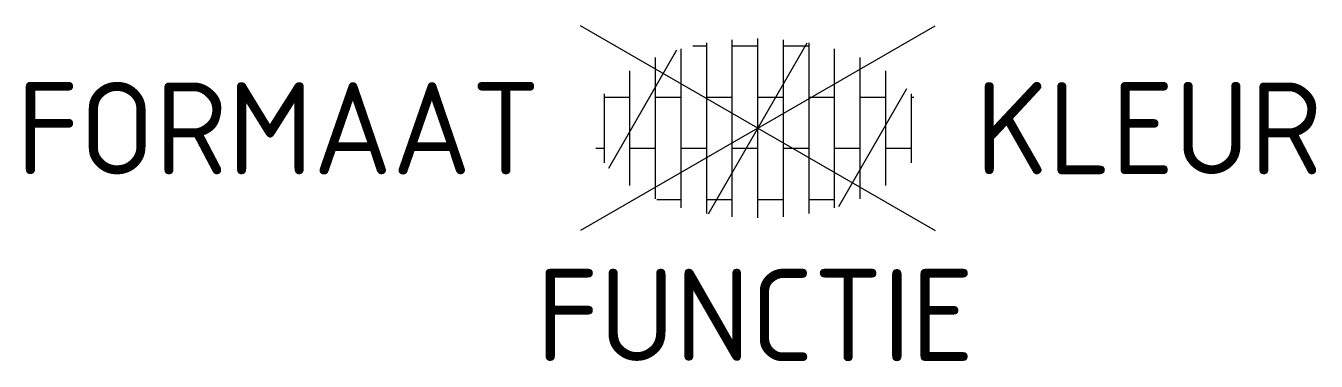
# Model space of a CAD drawing. Header units: metres. Extents: x -14.3 to 10.9, y -4.5 to 2.
import ezdxf
from ezdxf.enums import TextEntityAlignment as Align

# ---------------------------------------------------------------- set-up
doc = ezdxf.new("R2010")
doc.units = ezdxf.units.M
doc.styles.add('NLCS-ISO', font='NLCS-ISO.ttf')

msp = doc.modelspace()

# ---------------------------------------------------------------- linework, layer by layer
for p, q in [((0, 0), (-3.464, 2)), ((0, 0), (3.464, 2)), ((-2.912, -0.777), (-1.581, 1.529)), ((-1.5, -1.552), (-1.5, 1.552)), ((-1.274, 1.61), (-1, 1.61)), ((-1, -1.665), (-1, 1.665)), ((-0.964, -1.67), (0.965, 1.671)), ((-0.5, -1.729), (-0.5, 1.729)), ((-0.5, 1.61), (0, 1.61)), ((0, -1.75), (0, 1.75)), ((0.5, -1.729), (0.5, 1.729)), ((0.5, 1.61), (1, 1.61)), ((1, -1.665), (1, 1.665)), ((1.5, -1.552), (1.5, 1.552)), ((-2, -1.379), (-2, 1.379)), ((2, -1.379), (2, 1.379)), ((-2.5, -1.118), (-2.5, 1.118)), ((2.5, -1.118), (2.5, 1.118)), ((1.581, -1.529), (2.912, 0.777)), ((-3, -0.673), (-3, 0.673)), ((-3, 0.61), (-2.5, 0.61)), ((-2, 0.61), (-1.5, 0.61)), ((-1, 0.61), (-0.5, 0.61)), ((0, 0.61), (0.5, 0.61)), ((1, 0.61), (1.5, 0.61)), ((2, 0.61), (2.5, 0.61)), ((3, -0.673), (3, 0.673)), ((3, 0.61), (3.046, 0.61)), ((0, 0), (-3.464, -2)), ((0, 0), (3.464, -2)), ((-3.168, -0.39), (-3, -0.39)), ((-2.5, -0.39), (-2, -0.39)), ((-1.5, -0.39), (-1, -0.39)), ((-0.5, -0.39), (0, -0.39)), ((0.5, -0.39), (1, -0.39)), ((1.5, -0.39), (2, -0.39)), ((2.5, -0.39), (3, -0.39)), ((-1.974, -1.39), (-1.5, -1.39)), ((-1, -1.39), (-0.5, -1.39)), ((0, -1.39), (0.5, -1.39)), ((1, -1.39), (1.5, -1.39))]:
    msp.add_line(p, q)

# ---------------------------------------------------------------- texts
at = {"style": 'NLCS-ISO'}
msp.add_attdef('FORMAAT', text='WF', height=1.8, dxfattribs=at).set_placement((-4.25, 0), align=Align.MIDDLE_RIGHT)
msp.add_attdef('KLEUR', text='G', height=1.8, dxfattribs=at).set_placement((4.25, 0), align=Align.MIDDLE_LEFT)
at = {"style": 'NLCS-ISO', "flags": 1}
msp.add_attdef('FUNCTIE', text='', height=1.8, dxfattribs=at).set_placement((-0.054, -2.749), align=Align.TOP_CENTER)

doc.saveas('drawing.dxf')
